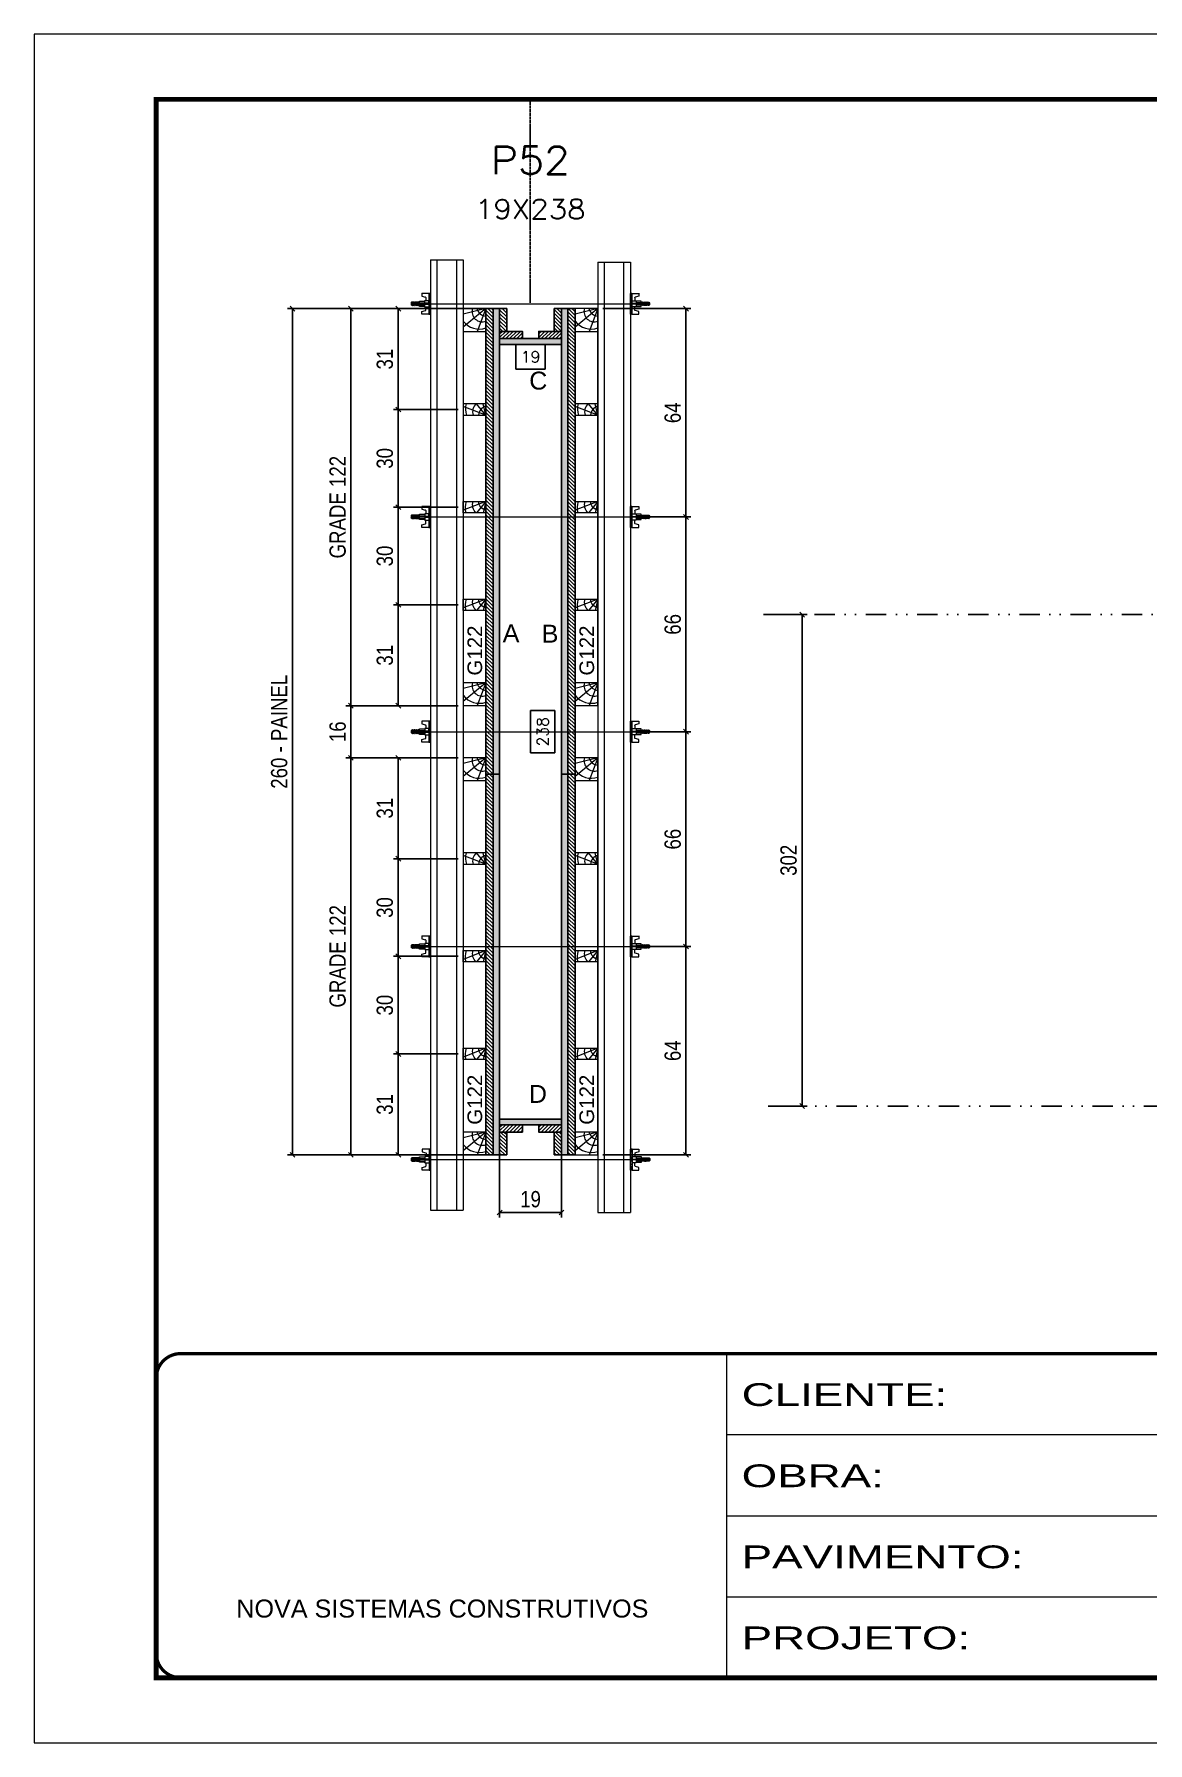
# Model space of a CAD drawing. Extents: x 2102 to 8383, y -13264 to 2718.
# Drawn here: x 2102 to 2787, y -6372 to -5322 of the extents above; entities that cross this region are included whole.
import ezdxf
from ezdxf.enums import TextEntityAlignment as Align

# ---------------------------------------------------------------- set-up
doc = ezdxf.new("R2010")
doc.units = 0
for name, pattern in [('CONTINUO', [0]), ('DASHED', [0.75, 0.5, -0.25]), ('DIVIDE2', [0.625, 0.25, -0.125, 0, -0.125, 0, -0.125]), ('HIDDEN', [0.375, 0.25, -0.125])]:
    doc.linetypes.add(name, pattern=pattern)
for name, color, linetype in [('CHAPA', 1, 'Continuous'), ('COTA', 241, 'Continuous'), ('Cota Seção (2x)', 4, 'Continuous'), ('cotas', 4, 'Continuous'), ('MEIO_PONT', 93, 'Continuous'), ('Nível', 160, 'Continuous'), ('Painéis', 200, 'Continuous'), ('SARRAFO', 251, 'Continuous'), ('Texto de Titulo', 7, 'Continuous'), ('Texto Qtd Sarr', 242, 'Continuous'), ('TEXTO_GERAL', 7, 'Continuous')]:
    doc.layers.add(name, color=color, linetype=linetype)
for name, color, linetype, lineweight in [('Folhas', 255, 'Continuous', 9), ('Hachura', 251, 'Continuous', 9), ('Madeira', 126, 'Continuous', 18), ('Perfil Metálico', 224, 'Continuous', 18), ('SARRAFO DE PRESSAO', 251, 'DASHED', 9), ('Texto Seção', 7, 'Continuous', 15)]:
    doc.layers.add(name, color=color, linetype=linetype, lineweight=lineweight)
doc.styles.add('ARIAL', font='arial.ttf')
doc.styles.add('COTA TECNICA', font='techl___.ttf', dxfattribs={"height": 10})
doc.styles.add('COTA TECNICA 2X', font='techl___.ttf', dxfattribs={"height": 10})
doc.styles.add('ROMANS', font='romans.shx')
doc.styles.add('SANSSERIF', font='sas_____.pfb')
doc.styles.add('Tecnologia', font='')
doc.styles.get('Tecnologia').set_extended_font_data('Forgotten Futurist')
doc.dimstyles.new('PAINEL', dxfattribs={"dimtxt": 10, "dimasz": 3, "dimexe": 3, "dimexo": 3, "dimgap": 3, "dimtad": 1, "dimdec": 1, "dimzin": 12, "dimdsep": 46, "dimtxsty": 'COTA TECNICA', "dimblk1": 'OBLIQUE', "dimblk2": 'OBLIQUE', "dimsah": 1, "dimcen": 0.9, "dimclrd": 4, "dimclre": 4, "dimclrt": 240, "dimadec": 1, "dimazin": 3, "dimtfac": 1, "dimtdec": 1, "dimtmove": 0, "dimatfit": 3, "dimfxl": 1, "dimtolj": 1, "dimtzin": 12, "dimarcsym": 0})
doc.dimstyles.new('SECAO PILAR', dxfattribs={"dimtxt": 10, "dimasz": 3, "dimexe": 3, "dimexo": 3, "dimgap": 3, "dimtad": 1, "dimdec": 1, "dimlfac": 0.5, "dimzin": 12, "dimdsep": 46, "dimtxsty": 'COTA TECNICA 2X', "dimblk1": 'OBLIQUE', "dimblk2": 'OBLIQUE', "dimsah": 1, "dimcen": 0.9, "dimclrd": 256, "dimclre": 256, "dimclrt": 256, "dimadec": 1, "dimazin": 3, "dimtfac": 1, "dimtdec": 1, "dimtmove": 0, "dimatfit": 3, "dimfxl": 1, "dimtolj": 1, "dimtzin": 12, "dimarcsym": 0})
doc.dimstyles.new('SECÇÃO 2', dxfattribs={"dimtxt": 7, "dimasz": 6, "dimexe": 0.18, "dimexo": 2, "dimgap": -4, "dimtad": 3, "dimdec": 1, "dimlfac": 0.5, "dimzin": 12, "dimdsep": 46, "dimtxsty": 'ROMANS', "dimblk": 'ARCHTICK', "dimcen": 0.09, "dimse1": 1, "dimse2": 1, "dimsd1": 1, "dimsd2": 1, "dimclrd": 180, "dimclre": 5, "dimclrt": 1, "dimadec": 0, "dimazin": 3, "dimtfac": 1, "dimtdec": 1, "dimtofl": 0, "dimtmove": 0, "dimatfit": 3, "dimldrblk": 'ARCHTICK', "dimfxl": 1, "dimtolj": 1, "dimtzin": 0, "dimarcsym": 0})
pattern_1 = [(135, (-20503.1005, 3632.8984), (-1.12253202, -1.12253202), [])]
pattern_2 = [(135, (-20511.5005, 3497.8785), (-1.12253202, -1.12253202), [])]

# ---------------------------------------------------------------- blocks, each defined once
blk = doc.blocks.new('9999999999')
at = {"color": 30, "linetype": 'CONTINUO'}
for p, q in [((98564.6, 34230.2), (98564.6, 34429.4)), ((98564.6, 34379.6), (99584, 34379.6)), ((98564.6, 34329.8), (99488, 34329.8)), ((98564.6, 34280), (99488, 34280))]:
    blk.add_line(p, q, dxfattribs=at)
at = {"color": 30, "linetype": 'CONTINUO', "const_width": 2}
blk.add_lwpolyline([(99584, 34230.2), (99584, 34414.4, 0.414214), (99569, 34429.4), (98229, 34429.4, 0.414214), (98214, 34414.4), (98214, 34245.2, 0.414214), (98229, 34230.2), (99584, 34230.2)], format="xyb", dxfattribs=at)
at = {"layer": 'Folhas'}
blk.add_lwpolyline([(98139, 34190.2), (99624, 34190.2), (99624, 35240.2), (98139, 35240.2)], close=True, dxfattribs=at)
at = {"layer": 'Folhas', "color": 30, "const_width": 3}
blk.add_lwpolyline([(98214, 34230.2), (99584, 34230.2), (99584, 35200.2), (98214, 35200.2)], close=True, dxfattribs=at)
at = {"color": 7, "linetype": 'Continuous', "ltscale": 5, "style": 'ARIAL'}
blk.add_text('NOVA SISTEMAS CONSTRUTIVOS', height=11.059, dxfattribs=at).set_placement((98263.2, 34267.2))
at = {"layer": 'Folhas', "color": 7, "style": 'Tecnologia', "width": 1.5}
for s, p in [('CLIENTE:', (98573.7, 34397.2)), ('OBRA:', (98573.7, 34347.3)), ('PAVIMENTO:', (98573.7, 34297.5)), ('PROJETO:', (98573.7, 34247.7))]:
    blk.add_text(s, height=14, dxfattribs=at).set_placement(p)
blk = doc.blocks.new('titulo1')
at = {"layer": 'Defpoints', "color": 252, "linetype": 'HIDDEN', "ltscale": 2}
blk.add_line((0, 0), (0, 125), dxfattribs=at)
at = {"layer": 'Defpoints', "style": 'ROMANS', "oblique": 15}
blk.add_attdef('FOLHA', text='', height=10, dxfattribs=at).set_placement((0, 15.6), align=Align.MIDDLE_CENTER)
at = {"layer": 'Texto Qtd Sarr', "color": 3, "style": 'ROMANS', "oblique": 15}
for tag, height, p in [('TITULO', 17, (0, 71.4)), ('SEÇÃO', 12, (0, 41.5))]:
    blk.add_attdef(tag, text='', height=height, dxfattribs=at).set_placement(p, align=Align.MIDDLE_CENTER)
blk = doc.blocks.new('*D434')
at = {"layer": 'Cota Seção (2x)', "color": 180, "lineweight": -2, "transparency": 16777216}
for p, q in [((2416.3, -5513.2), (2398.3, -5513.2)), ((2398.3, -5513.2), (2398.3, -5528.2)), ((2416.3, -5528.2), (2416.3, -5513.2)), ((2398.3, -5528.2), (2416.3, -5528.2))]:
    blk.add_line(p, q, dxfattribs=at)
at = {"layer": 'Defpoints', "color": 0, "transparency": 16777216}
for p in [(2388.3, -5530.4), (2388.3, -5532.2), (2426.3, -5530.4)]:
    blk.add_point(p, dxfattribs=at)
at = {"layer": 'Cota Seção (2x)', "color": 1, "transparency": 16777216, "insert": (2407.3, -5520.7), "char_height": 7, "attachment_point": 5, "style": 'ROMANS'}
blk.add_mtext('\\A1;19', dxfattribs=at)
blk = doc.blocks.new('_ArchTick')
at = {"color": 0, "linetype": 'ByBlock', "const_width": 0.15}
blk.add_lwpolyline([(-0.5, -0.5), (0.5, 0.5)], dxfattribs=at)
blk = doc.blocks.new('_Oblique')
at = {"color": 0, "linetype": 'ByBlock', "lineweight": -2}
blk.add_line((-0.5, -0.5), (0.5, 0.5), dxfattribs=at)
blk = doc.blocks.new('*D435')
at = {"layer": 'COTA', "lineweight": -2, "transparency": 16777216}
for p, q in [((2384.6, -5491.1), (2258, -5491.1)), ((2261, -5491.1), (2261, -6011.1)), ((2384.6, -6011.1), (2258, -6011.1))]:
    blk.add_line(p, q, dxfattribs=at)
at = {"layer": 'Defpoints', "color": 0, "transparency": 16777216}
for p in [(2387.6, -5491.1), (2261, -6011.1), (2387.6, -6011.1)]:
    blk.add_point(p, dxfattribs=at)
at = {"layer": 'COTA', "lineweight": -2, "transparency": 16777216, "xscale": 3, "yscale": 3, "zscale": 3}
for p, rotation in [((2261, -5491.1), 90), ((2261, -6011.1), 270)]:
    blk.add_blockref('_Oblique', p, dxfattribs=dict(at, rotation=rotation))
at = {"layer": 'COTA', "transparency": 16777216, "insert": (2252.9, -5751.1), "char_height": 10, "attachment_point": 5, "rotation": 90, "style": 'COTA TECNICA 2X'}
blk.add_mtext('\\A1;260 - PAINEL', dxfattribs=at)
blk = doc.blocks.new('C')
at = {"layer": 'Hachura', "color": 0}
for p, q in [((0, 3.22), (0, -3.22)), ((0.45, 3.22), (0, 3.22)), ((0.46, 3.16), (0, 3.16)), ((0.46, 3.05), (0, 3.05)), ((0.46, 2.88), (0, 2.88)), ((0, 2.75), (0, -1.16)), ((0.46, 2.65), (0, 2.65)), ((0.46, 2.23), (0, 2.23)), ((0.46, 1.51), (0, 1.51)), ((0.39, 0.49), (0.17, 0.49)), ((0.45, -3.23), (0.45, 3.22)), ((0.45, 3.22), (2.58, 3.22)), ((1.74, 0.97), (0.45, 0.97)), ((1.45, 0.1), (0.45, 0.1)), ((1.35, 1.94), (1.35, 0.96)), ((2.58, 2.39), (1.47, 2.09)), ((1.74, -0.97), (1.74, 0.97)), ((1.74, 0.97), (1.74, 0.84)), ((1.74, 0.97), (1.74, 0.84)), ((1.74, 0.84), (3.35, 0.84)), ((3.35, 0.45), (1.74, 0.45)), ((2.58, 3.22), (2.58, 2.39)), ((3.32, 0.84), (3.32, -0.84)), ((3.35, 0.84), (3.35, -0.84)), ((3.68, 0.45), (3.35, 0.45)), ((3.84, -0.52), (3.35, 0.45)), ((3.35, 0.06), (3.67, -0.57)), ((3.68, 0.45), (4.16, -0.52)), ((3.72, 0.5), (4.25, -0.57)), ((4.37, -0.55), (3.83, 0.53)), ((4.15, 0.45), (3.93, 0.45)), ((4.42, -0.52), (3.93, 0.45)), ((4.15, 0.45), (4.26, 0.45)), ((4.26, 0.45), (4.74, -0.52)), ((4.3, 0.5), (4.83, -0.57)), ((4.95, -0.55), (4.41, 0.53)), ((4.51, 0.45), (4.84, 0.45)), ((5, -0.52), (4.51, 0.45)), ((4.84, 0.45), (5.32, -0.52)), ((4.88, 0.5), (5.41, -0.57)), ((5.53, -0.55), (4.99, 0.53)), ((5.58, -0.52), (5.09, 0.45)), ((5.42, 0.45), (5.09, 0.45)), ((5.58, -0.52), (5.09, 0.45)), ((5.42, 0.45), (5.74, -0.19)), ((5.46, 0.5), (5.74, -0.07)), ((5.74, 0.19), (5.57, 0.53)), ((5.74, 0.32), (5.68, 0.45)), ((5.68, 0.45), (5.74, 0.45)), ((5.74, 0.45), (5.9, 0.29)), ((5.74, 0.45), (5.74, -0.52)), ((5.9, -0.36), (5.9, 0.29)), ((0.45, 0), (0, 0)), ((0.46, -1.52), (0, -1.52)), ((0.46, -2.23), (0, -2.23)), ((0.46, -2.65), (0, -2.65)), ((0.46, -2.88), (0, -2.88)), ((0.46, -3.05), (0, -3.05)), ((0.46, -3.16), (0, -3.16)), ((0, -3.22), (2.57, -3.22)), ((0.08, -0.48), (0.29, -0.48)), ((0.29, -0.48), (0.4, -0.48)), ((0.45, 0), (0.45, -0.97)), ((0.45, -0.16), (1.45, -0.16)), ((0.45, -0.65), (0.45, -0.32)), ((0.45, -3.23), (0.45, -0.65)), ((0.45, -0.97), (1.74, -0.97)), ((1.35, -1.94), (1.35, -0.97)), ((2.58, -2.39), (1.47, -2.1)), ((3.35, -0.32), (1.74, -0.32)), ((3.35, -0.84), (1.74, -0.84)), ((2.58, -3.23), (2.58, -2.39)), ((3.35, -0.07), (3.58, -0.52)), ((3.35, -0.52), (3.58, -0.52)), ((3.84, -0.52), (4.16, -0.52)), ((4.42, -0.52), (4.74, -0.52)), ((4.63, -0.52), (4.74, -0.52)), ((5, -0.52), (5.32, -0.52)), ((5.58, -0.52), (5.74, -0.52)), ((5.74, -0.52), (5.9, -0.36)), ((5.74, -0.52), (5.74, -0.52))]:
    blk.add_line(p, q, dxfattribs=at)
for centre, radius, start, end in [((1.52, 1.94), 0.161, 104.7436, 180), ((1.44, -0.03), 0.129, 272.695, 87.305), ((3.81, 0.39), 0.143, 25.5688, 154.4312), ((4.39, 0.39), 0.143, 25.5688, 154.4312), ((4.97, 0.39), 0.143, 25.5688, 154.4312), ((5.55, 0.39), 0.143, 25.5688, 154.4312), ((0.17, -0.37), 0.174, 221.744, 317.8592), ((1.52, -1.94), 0.161, 180, 255.2564), ((3.71, -0.4), 0.174, 222.1408, 318.256), ((4.29, -0.4), 0.174, 222.1408, 318.256), ((4.87, -0.4), 0.174, 222.1408, 318.256), ((5.45, -0.4), 0.174, 222.1408, 318.256), ((5.61, -0.4), 0.174, 317.8592, 318.256)]:
    blk.add_arc(centre, radius, start, end, dxfattribs=at)
blk = doc.blocks.new('PONTALETE')
at = {"layer": 'Madeira'}
for q in [(2.71, 7), (7, 5.76), (7, 1.74)]:
    blk.add_line((0, 0), q, dxfattribs=at)
blk.add_lwpolyline([(0, 0), (7, 0), (7, 7), (0, 7)], close=True, dxfattribs=at)
for centre, radius, start, end in [((2.04, 0.06), 6.23, 37.2818, 109.0913), ((1.09, 0.9), 3.19, 343.603, 109.9847), ((-0.21, -0.78), 3.09, 14.6322, 86.0383)]:
    blk.add_arc(centre, radius, start, end, dxfattribs=at)
blk = doc.blocks.new('MEIO PONTALETE')
at = {"layer": 'Madeira'}
for q in [(2.71, 7), (3.5, 2.88), (3.5, 0.87)]:
    blk.add_line((0, 0), q, dxfattribs=at)
blk.add_lwpolyline([(0, 0), (3.5, 0), (3.5, 7), (0, 7)], close=True, dxfattribs=at)
for centre, radius, start, end in [((2.04, 0.06), 6.23, 76.4499, 109.0913), ((1.09, 0.9), 3.19, 40.9063, 109.9847), ((-0.21, -0.78), 3.09, 14.6322, 86.0383)]:
    blk.add_arc(centre, radius, start, end, dxfattribs=at)
blk = doc.blocks.new('*D1145')
at = {"layer": 'COTA', "lineweight": -2, "transparency": 16777216}
for p, q in [((2362.9, -5491.1), (2323, -5491.1)), ((2326, -5491.1), (2326, -5553.1)), ((2362.9, -5553.1), (2323, -5553.1))]:
    blk.add_line(p, q, dxfattribs=at)
at = {"layer": 'Defpoints', "color": 0, "transparency": 16777216}
for p in [(2365.9, -5491.1), (2326, -5553.1), (2365.9, -5553.1)]:
    blk.add_point(p, dxfattribs=at)
at = {"layer": 'COTA', "lineweight": -2, "transparency": 16777216, "xscale": 3, "yscale": 3, "zscale": 3}
for p, rotation in [((2326, -5491.1), 90), ((2326, -5553.1), 270)]:
    blk.add_blockref('_Oblique', p, dxfattribs=dict(at, rotation=rotation))
at = {"layer": 'COTA', "transparency": 16777216, "insert": (2317.8, -5522.1), "char_height": 10, "attachment_point": 5, "rotation": 90, "style": 'COTA TECNICA 2X'}
blk.add_mtext('\\A1;31', dxfattribs=at)
blk = doc.blocks.new('*D1146')
at = {"layer": 'COTA', "lineweight": -2, "transparency": 16777216}
for p, q in [((2362.9, -5553.1), (2323, -5553.1)), ((2326, -5553.1), (2326, -5613.1)), ((2362.9, -5613.1), (2323, -5613.1))]:
    blk.add_line(p, q, dxfattribs=at)
at = {"layer": 'Defpoints', "color": 0, "transparency": 16777216}
for p in [(2365.9, -5553.1), (2326, -5613.1), (2365.9, -5613.1)]:
    blk.add_point(p, dxfattribs=at)
at = {"layer": 'COTA', "lineweight": -2, "transparency": 16777216, "xscale": 3, "yscale": 3, "zscale": 3}
for p, rotation in [((2326, -5553.1), 90), ((2326, -5613.1), 270)]:
    blk.add_blockref('_Oblique', p, dxfattribs=dict(at, rotation=rotation))
at = {"layer": 'COTA', "transparency": 16777216, "insert": (2317.8, -5583.1), "char_height": 10, "attachment_point": 5, "rotation": 90, "style": 'COTA TECNICA 2X'}
blk.add_mtext('\\A1;30', dxfattribs=at)
blk = doc.blocks.new('*D1147')
at = {"layer": 'COTA', "lineweight": -2, "transparency": 16777216}
for p, q in [((2362.9, -5613.1), (2323, -5613.1)), ((2326, -5613.1), (2326, -5673.1)), ((2362.9, -5673.1), (2323, -5673.1))]:
    blk.add_line(p, q, dxfattribs=at)
at = {"layer": 'Defpoints', "color": 0, "transparency": 16777216}
for p in [(2365.9, -5613.1), (2326, -5673.1), (2365.9, -5673.1)]:
    blk.add_point(p, dxfattribs=at)
at = {"layer": 'COTA', "lineweight": -2, "transparency": 16777216, "xscale": 3, "yscale": 3, "zscale": 3}
for p, rotation in [((2326, -5613.1), 90), ((2326, -5673.1), 270)]:
    blk.add_blockref('_Oblique', p, dxfattribs=dict(at, rotation=rotation))
at = {"layer": 'COTA', "transparency": 16777216, "insert": (2317.8, -5643.1), "char_height": 10, "attachment_point": 5, "rotation": 90, "style": 'COTA TECNICA 2X'}
blk.add_mtext('\\A1;30', dxfattribs=at)
blk = doc.blocks.new('*D1148')
at = {"layer": 'COTA', "lineweight": -2, "transparency": 16777216}
for p, q in [((2362.9, -5673.1), (2323, -5673.1)), ((2326, -5673.1), (2326, -5735.1)), ((2362.9, -5735.1), (2323, -5735.1))]:
    blk.add_line(p, q, dxfattribs=at)
at = {"layer": 'Defpoints', "color": 0, "transparency": 16777216}
for p in [(2365.9, -5673.1), (2326, -5735.1), (2365.9, -5735.1)]:
    blk.add_point(p, dxfattribs=at)
at = {"layer": 'COTA', "lineweight": -2, "transparency": 16777216, "xscale": 3, "yscale": 3, "zscale": 3}
for p, rotation in [((2326, -5673.1), 90), ((2326, -5735.1), 270)]:
    blk.add_blockref('_Oblique', p, dxfattribs=dict(at, rotation=rotation))
at = {"layer": 'COTA', "transparency": 16777216, "insert": (2317.8, -5704.1), "char_height": 10, "attachment_point": 5, "rotation": 90, "style": 'COTA TECNICA 2X'}
blk.add_mtext('\\A1;31', dxfattribs=at)
blk = doc.blocks.new('*D1149')
at = {"layer": 'COTA', "lineweight": -2, "transparency": 16777216}
for p, q in [((2362.9, -5491.1), (2293.9, -5491.1)), ((2296.9, -5735.1), (2296.9, -5491.1)), ((2362.9, -5735.1), (2293.9, -5735.1))]:
    blk.add_line(p, q, dxfattribs=at)
at = {"layer": 'Defpoints', "color": 0, "transparency": 16777216}
for p in [(2296.9, -5491.1), (2365.9, -5491.1), (2365.9, -5735.1)]:
    blk.add_point(p, dxfattribs=at)
at = {"layer": 'COTA', "lineweight": -2, "transparency": 16777216, "xscale": 3, "yscale": 3, "zscale": 3}
for p, rotation in [((2296.9, -5491.1), 90), ((2296.9, -5735.1), 270)]:
    blk.add_blockref('_Oblique', p, dxfattribs=dict(at, rotation=rotation))
at = {"layer": 'COTA', "transparency": 16777216, "insert": (2288.8, -5613.1), "char_height": 10, "attachment_point": 5, "rotation": 90, "style": 'COTA TECNICA 2X'}
blk.add_mtext('\\A1;GRADE 122', dxfattribs=at)
blk = doc.blocks.new('*D436')
at = {"layer": 'COTA', "lineweight": -2, "transparency": 16777216}
for p, q in [((2362.9, -5949.1), (2323, -5949.1)), ((2326, -6011.1), (2326, -5949.1)), ((2362.9, -6011.1), (2323, -6011.1))]:
    blk.add_line(p, q, dxfattribs=at)
at = {"layer": 'Defpoints', "color": 0, "transparency": 16777216}
for p in [(2326, -5949.1), (2365.9, -5949.1), (2365.9, -6011.1)]:
    blk.add_point(p, dxfattribs=at)
at = {"layer": 'COTA', "lineweight": -2, "transparency": 16777216, "xscale": 3, "yscale": 3, "zscale": 3}
for p, rotation in [((2326, -5949.1), 90), ((2326, -6011.1), 270)]:
    blk.add_blockref('_Oblique', p, dxfattribs=dict(at, rotation=rotation))
at = {"layer": 'COTA', "transparency": 16777216, "insert": (2317.8, -5980.1), "char_height": 10, "attachment_point": 5, "rotation": 90, "style": 'COTA TECNICA 2X'}
blk.add_mtext('\\A1;31', dxfattribs=at)
blk = doc.blocks.new('*D437')
at = {"layer": 'COTA', "lineweight": -2, "transparency": 16777216}
for p, q in [((2362.9, -5889.1), (2323, -5889.1)), ((2326, -5949.1), (2326, -5889.1)), ((2362.9, -5949.1), (2323, -5949.1))]:
    blk.add_line(p, q, dxfattribs=at)
at = {"layer": 'Defpoints', "color": 0, "transparency": 16777216}
for p in [(2326, -5889.1), (2365.9, -5889.1), (2365.9, -5949.1)]:
    blk.add_point(p, dxfattribs=at)
at = {"layer": 'COTA', "lineweight": -2, "transparency": 16777216, "xscale": 3, "yscale": 3, "zscale": 3}
for p, rotation in [((2326, -5889.1), 90), ((2326, -5949.1), 270)]:
    blk.add_blockref('_Oblique', p, dxfattribs=dict(at, rotation=rotation))
at = {"layer": 'COTA', "transparency": 16777216, "insert": (2317.8, -5919.1), "char_height": 10, "attachment_point": 5, "rotation": 90, "style": 'COTA TECNICA 2X'}
blk.add_mtext('\\A1;30', dxfattribs=at)
blk = doc.blocks.new('*D438')
at = {"layer": 'COTA', "lineweight": -2, "transparency": 16777216}
for p, q in [((2362.9, -5829.1), (2323, -5829.1)), ((2326, -5889.1), (2326, -5829.1)), ((2362.9, -5889.1), (2323, -5889.1))]:
    blk.add_line(p, q, dxfattribs=at)
at = {"layer": 'Defpoints', "color": 0, "transparency": 16777216}
for p in [(2326, -5829.1), (2365.9, -5829.1), (2365.9, -5889.1)]:
    blk.add_point(p, dxfattribs=at)
at = {"layer": 'COTA', "lineweight": -2, "transparency": 16777216, "xscale": 3, "yscale": 3, "zscale": 3}
for p, rotation in [((2326, -5829.1), 90), ((2326, -5889.1), 270)]:
    blk.add_blockref('_Oblique', p, dxfattribs=dict(at, rotation=rotation))
at = {"layer": 'COTA', "transparency": 16777216, "insert": (2317.8, -5859.1), "char_height": 10, "attachment_point": 5, "rotation": 90, "style": 'COTA TECNICA 2X'}
blk.add_mtext('\\A1;30', dxfattribs=at)
blk = doc.blocks.new('*D439')
at = {"layer": 'COTA', "lineweight": -2, "transparency": 16777216}
for p, q in [((2362.9, -5767.1), (2323, -5767.1)), ((2326, -5829.1), (2326, -5767.1)), ((2362.9, -5829.1), (2323, -5829.1))]:
    blk.add_line(p, q, dxfattribs=at)
at = {"layer": 'Defpoints', "color": 0, "transparency": 16777216}
for p in [(2326, -5767.1), (2365.9, -5767.1), (2365.9, -5829.1)]:
    blk.add_point(p, dxfattribs=at)
at = {"layer": 'COTA', "lineweight": -2, "transparency": 16777216, "xscale": 3, "yscale": 3, "zscale": 3}
for p, rotation in [((2326, -5767.1), 90), ((2326, -5829.1), 270)]:
    blk.add_blockref('_Oblique', p, dxfattribs=dict(at, rotation=rotation))
at = {"layer": 'COTA', "transparency": 16777216, "insert": (2317.8, -5798.1), "char_height": 10, "attachment_point": 5, "rotation": 90, "style": 'COTA TECNICA 2X'}
blk.add_mtext('\\A1;31', dxfattribs=at)
blk = doc.blocks.new('*D440')
at = {"layer": 'COTA', "lineweight": -2, "transparency": 16777216}
for p, q in [((2362.9, -5767.1), (2293.9, -5767.1)), ((2296.9, -5767.1), (2296.9, -6011.1)), ((2362.9, -6011.1), (2293.9, -6011.1))]:
    blk.add_line(p, q, dxfattribs=at)
at = {"layer": 'Defpoints', "color": 0, "transparency": 16777216}
for p in [(2365.9, -5767.1), (2296.9, -6011.1), (2365.9, -6011.1)]:
    blk.add_point(p, dxfattribs=at)
at = {"layer": 'COTA', "lineweight": -2, "transparency": 16777216, "xscale": 3, "yscale": 3, "zscale": 3}
for p, rotation in [((2296.9, -5767.1), 90), ((2296.9, -6011.1), 270)]:
    blk.add_blockref('_Oblique', p, dxfattribs=dict(at, rotation=rotation))
at = {"layer": 'COTA', "transparency": 16777216, "insert": (2288.8, -5889.1), "char_height": 10, "attachment_point": 5, "rotation": 90, "style": 'COTA TECNICA 2X'}
blk.add_mtext('\\A1;GRADE 122', dxfattribs=at)
blk = doc.blocks.new('*D1150')
at = {"layer": 'COTA', "lineweight": -2, "transparency": 16777216}
for p, q in [((2362.9, -5735.1), (2293.9, -5735.1)), ((2296.9, -5767.1), (2296.9, -5735.1)), ((2362.9, -5767.1), (2293.9, -5767.1))]:
    blk.add_line(p, q, dxfattribs=at)
at = {"layer": 'Defpoints', "color": 0, "transparency": 16777216}
for p in [(2296.9, -5735.1), (2365.9, -5735.1), (2365.9, -5767.1)]:
    blk.add_point(p, dxfattribs=at)
at = {"layer": 'COTA', "lineweight": -2, "transparency": 16777216, "xscale": 3, "yscale": 3, "zscale": 3}
for p, rotation in [((2296.9, -5735.1), 90), ((2296.9, -5767.1), 270)]:
    blk.add_blockref('_Oblique', p, dxfattribs=dict(at, rotation=rotation))
at = {"layer": 'COTA', "transparency": 16777216, "insert": (2288.8, -5751.1), "char_height": 10, "attachment_point": 5, "rotation": 90, "style": 'COTA TECNICA 2X'}
blk.add_mtext('\\A1;16', dxfattribs=at)
blk = doc.blocks.new('*D1151')
at = {"layer": 'COTA', "lineweight": -2, "transparency": 16777216}
for p, q in [((2478.3, -5883.1), (2505.8, -5883.1)), ((2502.8, -6011.1), (2502.8, -5883.1)), ((2451.8, -6011.1), (2505.8, -6011.1))]:
    blk.add_line(p, q, dxfattribs=at)
at = {"layer": 'Defpoints', "color": 0, "transparency": 16777216}
for p in [(2475.3, -5883.1), (2502.8, -5883.1), (2448.8, -6011.1)]:
    blk.add_point(p, dxfattribs=at)
at = {"layer": 'COTA', "lineweight": -2, "transparency": 16777216, "xscale": 3, "yscale": 3, "zscale": 3}
for p, rotation in [((2502.8, -5883.1), 90), ((2502.8, -6011.1), 270)]:
    blk.add_blockref('_Oblique', p, dxfattribs=dict(at, rotation=rotation))
at = {"layer": 'COTA', "transparency": 16777216, "insert": (2494.7, -5947.1), "char_height": 10, "attachment_point": 5, "rotation": 90, "style": 'COTA TECNICA 2X'}
blk.add_mtext('\\A1;64', dxfattribs=at)
blk = doc.blocks.new('*D1152')
at = {"layer": 'COTA', "lineweight": -2, "transparency": 16777216}
for p, q in [((2471.7, -5751.1), (2505.8, -5751.1)), ((2502.8, -5883.1), (2502.8, -5751.1)), ((2478.3, -5883.1), (2505.8, -5883.1))]:
    blk.add_line(p, q, dxfattribs=at)
at = {"layer": 'Defpoints', "color": 0, "transparency": 16777216}
for p in [(2468.7, -5751.1), (2502.8, -5751.1), (2475.3, -5883.1)]:
    blk.add_point(p, dxfattribs=at)
at = {"layer": 'COTA', "lineweight": -2, "transparency": 16777216, "xscale": 3, "yscale": 3, "zscale": 3}
for p, rotation in [((2502.8, -5751.1), 90), ((2502.8, -5883.1), 270)]:
    blk.add_blockref('_Oblique', p, dxfattribs=dict(at, rotation=rotation))
at = {"layer": 'COTA', "transparency": 16777216, "insert": (2494.7, -5817.1), "char_height": 10, "attachment_point": 5, "rotation": 90, "style": 'COTA TECNICA 2X'}
blk.add_mtext('\\A1;66', dxfattribs=at)
blk = doc.blocks.new('*D1153')
at = {"layer": 'COTA', "lineweight": -2, "transparency": 16777216}
for p, q in [((2471.6, -5619.1), (2505.8, -5619.1)), ((2502.8, -5751.1), (2502.8, -5619.1)), ((2471.7, -5751.1), (2505.8, -5751.1))]:
    blk.add_line(p, q, dxfattribs=at)
at = {"layer": 'Defpoints', "color": 0, "transparency": 16777216}
for p in [(2468.6, -5619.1), (2502.8, -5619.1), (2468.7, -5751.1)]:
    blk.add_point(p, dxfattribs=at)
at = {"layer": 'COTA', "lineweight": -2, "transparency": 16777216, "xscale": 3, "yscale": 3, "zscale": 3}
for p, rotation in [((2502.8, -5619.1), 90), ((2502.8, -5751.1), 270)]:
    blk.add_blockref('_Oblique', p, dxfattribs=dict(at, rotation=rotation))
at = {"layer": 'COTA', "transparency": 16777216, "insert": (2494.7, -5685.1), "char_height": 10, "attachment_point": 5, "rotation": 90, "style": 'COTA TECNICA 2X'}
blk.add_mtext('\\A1;66', dxfattribs=at)
blk = doc.blocks.new('*D1154')
at = {"layer": 'COTA', "lineweight": -2, "transparency": 16777216}
for p, q in [((2451.7, -5491.1), (2505.8, -5491.1)), ((2502.8, -5619.1), (2502.8, -5491.1)), ((2471.6, -5619.1), (2505.8, -5619.1))]:
    blk.add_line(p, q, dxfattribs=at)
at = {"layer": 'Defpoints', "color": 0, "transparency": 16777216}
for p in [(2448.7, -5491.1), (2502.8, -5491.1), (2468.6, -5619.1)]:
    blk.add_point(p, dxfattribs=at)
at = {"layer": 'COTA', "lineweight": -2, "transparency": 16777216, "xscale": 3, "yscale": 3, "zscale": 3}
for p, rotation in [((2502.8, -5491.1), 90), ((2502.8, -5619.1), 270)]:
    blk.add_blockref('_Oblique', p, dxfattribs=dict(at, rotation=rotation))
at = {"layer": 'COTA', "transparency": 16777216, "insert": (2494.7, -5555.1), "char_height": 10, "attachment_point": 5, "rotation": 90, "style": 'COTA TECNICA 2X'}
blk.add_mtext('\\A1;64', dxfattribs=at)
blk = doc.blocks.new('*D1155')
at = {"layer": 'COTA', "lineweight": -2, "transparency": 16777216}
for p, q in [((2388.3, -5995.7), (2388.3, -6049.5)), ((2426.3, -5995.7), (2426.3, -6049.5)), ((2388.3, -6046.5), (2426.3, -6046.5))]:
    blk.add_line(p, q, dxfattribs=at)
at = {"layer": 'Defpoints', "color": 0, "transparency": 16777216}
for p in [(2388.3, -5992.7), (2426.3, -5992.7), (2426.3, -6046.5)]:
    blk.add_point(p, dxfattribs=at)
at = {"layer": 'COTA', "lineweight": -2, "transparency": 16777216, "xscale": 3, "yscale": 3, "zscale": 3, "rotation": 180}
blk.add_blockref('_Oblique', (2388.3, -6046.5), dxfattribs=at)
at = {"layer": 'COTA', "lineweight": -2, "transparency": 16777216, "xscale": 3, "yscale": 3, "zscale": 3}
blk.add_blockref('_Oblique', (2426.3, -6046.5), dxfattribs=at)
at = {"layer": 'COTA', "transparency": 16777216, "insert": (2407.3, -6038.4), "char_height": 10, "attachment_point": 5, "style": 'COTA TECNICA 2X'}
blk.add_mtext('\\A1;19', dxfattribs=at)
blk = doc.blocks.new('*D453')
at = {"layer": 'COTA', "color": 180, "lineweight": -2, "transparency": 16777216}
for p, q in [((2422.3, -5738.1), (2407.3, -5738.1)), ((2407.3, -5738.1), (2407.3, -5764.1)), ((2422.3, -5764.1), (2422.3, -5738.1)), ((2407.3, -5764.1), (2422.3, -5764.1))]:
    blk.add_line(p, q, dxfattribs=at)
at = {"layer": 'Defpoints', "color": 0, "transparency": 16777216}
for p in [(2426.3, -5513.1), (2426.3, -5989.1), (2426.3, -5989.1)]:
    blk.add_point(p, dxfattribs=at)
at = {"layer": 'COTA', "color": 1, "transparency": 16777216, "insert": (2414.8, -5751.1), "char_height": 7, "attachment_point": 5, "rotation": 90, "style": 'ROMANS'}
blk.add_mtext('\\A1;238', dxfattribs=at)
blk = doc.blocks.new('*D1160')
at = {"layer": 'cotas', "color": 4, "linetype": 'ByBlock', "lineweight": -2, "transparency": 16777216}
for p, q in [((2553.4, -5679.1), (2577.2, -5679.1)), ((2574.2, -5679.1), (2574.2, -5981.1)), ((2553.4, -5981.1), (2577.2, -5981.1))]:
    blk.add_line(p, q, dxfattribs=at)
at = {"layer": 'Defpoints', "color": 0, "linetype": 'ByBlock', "transparency": 16777216}
for p in [(2550.4, -5679.1), (2550.4, -5981.1), (2574.2, -5981.1)]:
    blk.add_point(p, dxfattribs=at)
at = {"layer": 'cotas', "color": 4, "linetype": 'ByBlock', "lineweight": -2, "transparency": 16777216, "xscale": 3, "yscale": 3, "zscale": 3}
for p, rotation in [((2574.2, -5679.1), 90), ((2574.2, -5981.1), 270)]:
    blk.add_blockref('_Oblique', p, dxfattribs=dict(at, rotation=rotation))
at = {"layer": 'cotas', "color": 240, "linetype": 'ByBlock', "transparency": 16777216, "insert": (2565.9, -5830.1), "char_height": 10, "attachment_point": 5, "rotation": 90, "style": 'COTA TECNICA'}
blk.add_mtext('\\A1;302', dxfattribs=at)

msp = doc.modelspace()

# ---------------------------------------------------------------- hatches: boundary and pattern name
at = {"layer": 'Hachura'}
h = msp.add_hatch(dxfattribs=at)
h.set_pattern_fill('ANSI31', color=256, scale=0.5, angle=450, style=0)
h.set_pattern_definition(pattern_2)
h.paths.add_polyline_path([(2379.91, -5491.05), (2384.31, -5491.05), (2384.31, -6011.07), (2379.91, -6011.07)])
h = msp.add_hatch(color=256, dxfattribs=at)
h.dxf.hatch_style = 1
h.paths.add_polyline_path([(2388.31, -6011.07), (2384.31, -6011.07), (2384.31, -5491.05), (2388.31, -5491.05)])
h = msp.add_hatch(dxfattribs=at)
h.set_pattern_fill('ANSI31', color=256, scale=0.5, angle=450, style=0)
h.set_pattern_definition(pattern_1)
h.paths.add_polyline_path([(2388.31, -5505.05), (2392.71, -5505.05), (2392.71, -5491.05), (2388.31, -5491.05)])
h = msp.add_hatch(dxfattribs=at)
h.set_pattern_fill('ANSI31', color=256, scale=0.5, angle=450, style=0)
h.set_pattern_definition(pattern_1)
h.paths.add_polyline_path([(2426.31, -5505.05), (2421.91, -5505.05), (2421.91, -5491.05), (2426.31, -5491.05)])
h = msp.add_hatch(color=256, dxfattribs=at)
h.dxf.hatch_style = 1
h.paths.add_polyline_path([(2426.31, -6011.07), (2430.31, -6011.07), (2430.31, -5491.05), (2426.31, -5491.05)])
h = msp.add_hatch(dxfattribs=at)
h.set_pattern_fill('ANSI31', color=256, scale=0.5, angle=450, style=0)
h.set_pattern_definition(pattern_2)
h.paths.add_polyline_path([(2434.71, -5491.05), (2430.31, -5491.05), (2430.31, -6011.07), (2434.71, -6011.07)])
h = msp.add_hatch(dxfattribs=at)
h.set_pattern_fill('ANSI31', color=256, scale=0.5, angle=540, style=0)
h.set_pattern_definition([(225, (-7100.6442, -28434.4616), (1.12253202, -1.12253202), [])])
h.paths.add_polyline_path([(2388.31, -5505.05), (2388.31, -5509.45), (2402.31, -5509.45), (2402.31, -5505.05)])
h = msp.add_hatch(color=256, dxfattribs=at)
h.dxf.hatch_style = 1
h.paths.add_polyline_path([(2388.31, -5509.45), (2388.31, -5513.05), (2426.31, -5513.05), (2426.31, -5509.45)])
h = msp.add_hatch(dxfattribs=at)
h.set_pattern_fill('ANSI31', color=256, scale=0.5, angle=540, style=0)
h.set_pattern_definition([(225, (-7076.6442, -28434.4616), (1.12253202, -1.12253202), [])])
h.paths.add_polyline_path([(2412.31, -5505.05), (2412.31, -5509.45), (2426.31, -5509.45), (2426.31, -5505.05)])
h = msp.add_hatch(color=256, dxfattribs=at)
h.dxf.hatch_style = 1
h.paths.add_polyline_path([(2388.31, -5989.07), (2388.31, -5992.67), (2426.31, -5992.67), (2426.31, -5989.07)])
h = msp.add_hatch(dxfattribs=at)
h.set_pattern_fill('ANSI31', color=256, scale=0.5, angle=540, style=0)
h.set_pattern_definition([(225, (-7100.6442, -28922.0815), (1.12253202, -1.12253202), [])])
h.paths.add_polyline_path([(2388.31, -5992.67), (2388.31, -5997.07), (2402.31, -5997.07), (2402.31, -5992.67)])
h = msp.add_hatch(dxfattribs=at)
h.set_pattern_fill('ANSI31', color=256, scale=0.5, angle=540, style=0)
h.set_pattern_definition([(225, (-7076.6442, -28922.0815), (1.12253202, -1.12253202), [])])
h.paths.add_polyline_path([(2412.31, -5992.67), (2412.31, -5997.07), (2426.31, -5997.07), (2426.31, -5992.67)])
h = msp.add_hatch(dxfattribs=at)
h.set_pattern_fill('ANSI31', color=256, scale=0.5, angle=450, style=0)
h.set_pattern_definition([(135, (-20503.1005, 3491.8785), (-1.12253202, -1.12253202), [])])
h.paths.add_polyline_path([(2388.31, -5997.07), (2392.71, -5997.07), (2392.71, -6011.07), (2388.31, -6011.07)])
h = msp.add_hatch(dxfattribs=at)
h.set_pattern_fill('ANSI31', color=256, scale=0.5, angle=450, style=0)
h.set_pattern_definition([(135, (-20503.1005, 3491.8785), (-1.12253202, -1.12253202), [])])
h.paths.add_polyline_path([(2426.31, -5997.07), (2421.91, -5997.07), (2421.91, -6011.07), (2426.31, -6011.07)])

# ---------------------------------------------------------------- linework, layer by layer
at = {"layer": 'CHAPA'}
for points in [[(2388.31, -6011.07), (2379.91, -6011.07), (2379.91, -5491.05), (2388.31, -5491.05)], [(2426.31, -6011.07), (2434.71, -6011.07), (2434.71, -5491.05), (2426.31, -5491.05)], [(2388.31, -5509.45), (2388.31, -5513.05), (2426.31, -5513.05), (2426.31, -5509.45)], [(2388.31, -5989.07), (2388.31, -5992.67), (2426.31, -5992.67), (2426.31, -5989.07)]]:
    msp.add_lwpolyline(points, close=True, dxfattribs=at)
at = {"layer": 'COTA', "linetype": 'ByBlock'}
for p, q in [((2384.31, -5491.05), (2384.31, -6011.07)), ((2430.31, -5491.05), (2430.31, -6011.07))]:
    msp.add_line(p, q, dxfattribs=at)
at = {"layer": 'Hachura'}
for p, q in [((2334.92, -5488.14), (2475.64, -5488.13)), ((2334.93, -5619.07), (2475.65, -5619.06)), ((2334.94, -5751.07), (2475.65, -5751.06)), ((2334.94, -5883.07), (2475.66, -5883.06)), ((2335.04, -6014), (2475.76, -6013.99))]:
    msp.add_line(p, q, dxfattribs=at)
at = {"layer": 'Madeira'}
for points in [[(2365.91, -5735.05), (2379.91, -5735.05), (2379.91, -5491.05), (2365.91, -5491.05)], [(2434.71, -5735.05), (2448.71, -5735.05), (2448.71, -5491.05), (2434.71, -5491.05)], [(2365.91, -6011.07), (2379.91, -6011.07), (2379.91, -5767.07), (2365.91, -5767.07)], [(2434.71, -6011.07), (2448.71, -6011.07), (2448.71, -5767.07), (2434.71, -5767.07)]]:
    msp.add_lwpolyline(points, close=True, dxfattribs=at)
at = {"layer": 'Nível', "color": 4, "linetype": 'DIVIDE2', "ltscale": 50}
for p, q in [((2550.44, -5679.14), (3547.28, -5679.14)), ((2563.94, -5981.14), (3547.28, -5981.14))]:
    msp.add_line(p, q, dxfattribs=at)
at = {"layer": 'Painéis'}
for p, q in [((2379.72, -5777.07), (2388.31, -5777.07)), ((2426.12, -5777.07), (2434.71, -5777.07))]:
    msp.add_line(p, q, dxfattribs=at)
at = {"layer": 'Perfil Metálico'}
for p, q in [((2345.91, -5461), (2345.91, -6045)), ((2345.91, -5461), (2365.91, -5461)), ((2349.91, -6045), (2349.91, -5461)), ((2361.91, -6045), (2361.91, -5461)), ((2365.91, -5461), (2365.91, -6045)), ((2448.71, -5462.6), (2448.71, -6046.6)), ((2448.71, -5462.6), (2468.71, -5462.6)), ((2452.71, -6046.6), (2452.71, -5462.6)), ((2464.71, -6046.6), (2464.71, -5462.6)), ((2468.71, -5462.6), (2468.71, -6046.6)), ((2345.91, -6045), (2365.91, -6045)), ((2448.71, -6046.6), (2468.71, -6046.6))]:
    msp.add_line(p, q, dxfattribs=at)
at = {"layer": 'SARRAFO'}
for points in [[(2392.71, -5491.05), (2392.71, -5505.05), (2388.31, -5505.05), (2388.31, -5491.05)], [(2392.71, -5491.05), (2392.71, -5505.05), (2388.31, -5505.05), (2388.31, -5491.05)], [(2421.91, -5491.05), (2421.91, -5505.05), (2426.31, -5505.05), (2426.31, -5491.05)], [(2421.91, -5491.05), (2421.91, -5505.05), (2426.31, -5505.05), (2426.31, -5491.05)], [(2402.31, -5509.45), (2388.31, -5509.45), (2388.31, -5505.05), (2402.31, -5505.05)], [(2402.31, -5509.45), (2388.31, -5509.45), (2388.31, -5505.05), (2402.31, -5505.05)], [(2426.31, -5509.45), (2412.31, -5509.45), (2412.31, -5505.05), (2426.31, -5505.05)], [(2426.31, -5509.45), (2412.31, -5509.45), (2412.31, -5505.05), (2426.31, -5505.05)], [(2402.31, -5997.07), (2388.31, -5997.07), (2388.31, -5992.67), (2402.31, -5992.67)], [(2402.31, -5997.07), (2388.31, -5997.07), (2388.31, -5992.67), (2402.31, -5992.67)], [(2426.31, -5997.07), (2412.31, -5997.07), (2412.31, -5992.67), (2426.31, -5992.67)], [(2426.31, -5997.07), (2412.31, -5997.07), (2412.31, -5992.67), (2426.31, -5992.67)], [(2392.71, -6011.07), (2392.71, -5997.07), (2388.31, -5997.07), (2388.31, -6011.07)], [(2392.71, -6011.07), (2392.71, -5997.07), (2388.31, -5997.07), (2388.31, -6011.07)], [(2421.91, -6011.07), (2421.91, -5997.07), (2426.31, -5997.07), (2426.31, -6011.07)], [(2421.91, -6011.07), (2421.91, -5997.07), (2426.31, -5997.07), (2426.31, -6011.07)]]:
    msp.add_lwpolyline(points, close=True, dxfattribs=at)

# ---------------------------------------------------------------- block references
at = {"layer": 'Hachura', "linetype": 'Continuous', "yscale": 2, "zscale": 2, "rotation": 180}
for p, xscale in [((2345.72, -5488.14), 2), ((2468.64, -5488.14), -2), ((2345.73, -5619.07), 2), ((2468.65, -5619.07), -2), ((2345.74, -5751.07), 2), ((2468.65, -5751.07), -2), ((2345.74, -5883.07), 2), ((2468.66, -5883.07), -2), ((2345.84, -6014), 2), ((2468.76, -6014), -2)]:
    msp.add_blockref('C', p, dxfattribs=dict(at, xscale=xscale))
at = {"layer": 'MEIO_PONT'}
for name, p, xscale, yscale, zscale, rotation in [('PONTALETE', (2379.91, -5491.05), 2, 2, 2, 180), ('PONTALETE', (2448.71, -5491.05), 2, 2, 2, 180), ('MEIO PONTALETE', (2379.91, -5556.55), 1.999999997962732, 1.999999997962732, 1.999999997962732, 90), ('MEIO PONTALETE', (2448.71, -5556.55), 1.999999997962732, 1.999999997962732, 1.999999997962732, 90), ('MEIO PONTALETE', (2379.91, -5609.55), -1.999999997962732, 1.999999997962732, 1.999999997962732, 90), ('MEIO PONTALETE', (2448.71, -5609.55), -1.999999997962732, 1.999999997962732, 1.999999997962732, 90), ('MEIO PONTALETE', (2379.91, -5669.55), -1.999999997962732, 1.999999997962732, 1.999999997962732, 90), ('MEIO PONTALETE', (2448.71, -5669.55), -1.999999997962732, 1.999999997962732, 1.999999997962732, 90), ('PONTALETE', (2379.91, -5721.05), 2, 2, 2, 180), ('PONTALETE', (2448.71, -5721.05), 2, 2, 2, 180), ('PONTALETE', (2379.91, -5767.07), 2, 2, 2, 180), ('PONTALETE', (2448.71, -5767.07), 2, 2, 2, 180), ('MEIO PONTALETE', (2379.91, -5832.57), 1.999999997962732, 1.999999997962732, 1.999999997962732, 90), ('MEIO PONTALETE', (2448.71, -5832.57), 1.999999997962732, 1.999999997962732, 1.999999997962732, 90), ('MEIO PONTALETE', (2379.91, -5885.57), -1.999999997962732, 1.999999997962732, 1.999999997962732, 90), ('MEIO PONTALETE', (2448.71, -5885.57), -1.999999997962732, 1.999999997962732, 1.999999997962732, 90), ('MEIO PONTALETE', (2379.91, -5945.57), -1.999999997962732, 1.999999997962732, 1.999999997962732, 90), ('MEIO PONTALETE', (2448.71, -5945.57), -1.999999997962732, 1.999999997962732, 1.999999997962732, 90), ('PONTALETE', (2379.91, -5997.07), 2, 2, 2, 180), ('PONTALETE', (2448.71, -5997.07), 2, 2, 2, 180)]:
    msp.add_blockref(name, p, dxfattribs=dict(at, xscale=xscale, yscale=yscale, zscale=zscale, rotation=rotation))
at = {"layer": 'SARRAFO DE PRESSAO', "color": 6, "linetype": 'ByBlock'}
msp.add_blockref('9999999999', (-96036.69, -40562.63), dxfattribs=at)
at = {"layer": 'Texto Seção'}
ref = msp.add_blockref('titulo1', (2407.16, -5487.42), dxfattribs=at)
ref.add_attrib('TITULO', 'P52', dxfattribs={"layer": 'Texto de Titulo', "color": 7, "height": 17, "style": 'ROMANS', "width": 1.1}).set_placement((2407.16, -5399.92), align=Align.MIDDLE_CENTER)
ref.add_attrib('SEÇÃO', '19X238', dxfattribs={"layer": 'Texto de Titulo', "color": 7, "height": 12, "style": 'ROMANS', "width": 1.1}).set_placement((2407.16, -5429.92), align=Align.MIDDLE_CENTER)

# ---------------------------------------------------------------- texts
at = {"layer": 'Texto Seção', "color": 0, "linetype": 'Continuous', "style": 'SANSSERIF'}
for p in [(2373.05, -5716.58), (2441.85, -5716.58), (2373.05, -5992.6), (2441.85, -5992.6)]:
    msp.add_text('G122', height=9, rotation=90, dxfattribs=at).set_placement(p, align=Align.MIDDLE_LEFT)
at = {"layer": 'TEXTO_GERAL', "style": 'ARIAL'}
for s, p in [('C', (2412.03, -5535.31)), ('A', (2395.32, -5690.55)), ('B', (2419.33, -5690.81)), ('D', (2411.82, -5973.66))]:
    msp.add_text(s, height=11, dxfattribs=at).set_placement(p, align=Align.MIDDLE_CENTER)

# ---------------------------------------------------------------- dimensions: what is measured, and where the dimension line sits
at = {"layer": 'COTA'}
for base, p1, p2, angle, text, picture, middle in [((2260.99, -6011.07), (2387.64, -5491.05), (2387.64, -6011.07), 90, '<> - PAINEL', '*D435', (2252.89, -5751.06)), ((2296.91, -5491.05), (2365.91, -5735.05), (2365.91, -5491.05), 90, 'GRADE <>', '*D1149', (2288.81, -5613.05)), ((2296.91, -6011.07), (2365.91, -5767.07), (2365.91, -6011.07), 270, 'GRADE <>', '*D440', (2288.81, -5889.07))]:
    dim = msp.add_linear_dim(base=base, p1=p1, p2=p2, angle=angle, text=text, dimstyle='SECAO PILAR', dxfattribs=at)
    dim.commit()
    dim.dimension.update_dxf_attribs({"geometry": picture, "text_midpoint": middle})
for base, p1, p2, angle, dimstyle, picture, middle in [((2326.03, -5553.05), (2365.91, -5491.05), (2365.91, -5553.05), 90, 'SECAO PILAR', '*D1145', (2317.81, -5522.05)), ((2502.77, -5491.05), (2468.65, -5619.07), (2448.71, -5491.05), 90, 'SECAO PILAR', '*D1154', (2494.67, -5555.06)), ((2426.31, -5989.07), (2426.31, -5513.05), (2426.31, -5989.07), 90, 'SECÇÃO 2', '*D453', (2414.81, -5751.06)), ((2326.03, -5613.05), (2365.91, -5553.05), (2365.91, -5613.05), 90, 'SECAO PILAR', '*D1146', (2317.81, -5583.05)), ((2326.03, -5673.05), (2365.91, -5613.05), (2365.91, -5673.05), 90, 'SECAO PILAR', '*D1147', (2317.81, -5643.05)), ((2502.77, -5619.07), (2468.65, -5751.07), (2468.65, -5619.07), 90, 'SECAO PILAR', '*D1153', (2494.67, -5685.07)), ((2326.03, -5735.05), (2365.91, -5673.05), (2365.91, -5735.05), 90, 'SECAO PILAR', '*D1148', (2317.81, -5704.05)), ((2296.91, -5735.05), (2365.91, -5767.07), (2365.91, -5735.05), 90, 'SECAO PILAR', '*D1150', (2288.81, -5751.06)), ((2502.77, -5751.07), (2475.3, -5883.07), (2468.65, -5751.07), 90, 'SECAO PILAR', '*D1152', (2494.67, -5817.07)), ((2326.03, -5767.07), (2365.91, -5829.07), (2365.91, -5767.07), 270, 'SECAO PILAR', '*D439', (2317.81, -5798.07)), ((2326.03, -5829.07), (2365.91, -5889.07), (2365.91, -5829.07), 270, 'SECAO PILAR', '*D438', (2317.81, -5859.07)), ((2326.03, -5889.07), (2365.91, -5949.07), (2365.91, -5889.07), 270, 'SECAO PILAR', '*D437', (2317.81, -5919.07)), ((2502.77, -5883.07), (2448.75, -6011.07), (2475.3, -5883.07), 90, 'SECAO PILAR', '*D1151', (2494.67, -5947.07)), ((2326.03, -5949.07), (2365.91, -6011.07), (2365.91, -5949.07), 270, 'SECAO PILAR', '*D436', (2317.81, -5980.07))]:
    dim = msp.add_linear_dim(base=base, p1=p1, p2=p2, angle=angle, dimstyle=dimstyle, dxfattribs=at)
    dim.commit()
    dim.dimension.update_dxf_attribs({"geometry": picture, "text_midpoint": middle})
dim = msp.add_linear_dim(base=(2426.31, -6046.53), p1=(2388.31, -5992.67), p2=(2426.31, -5992.67), dimstyle='SECAO PILAR', dxfattribs=at)
dim.commit()
dim.dimension.update_dxf_attribs({"geometry": '*D1155', "text_midpoint": (2407.31, -6038.44)})
at = {"layer": 'Cota Seção (2x)'}
dim = msp.add_linear_dim(base=(2388.31, -5532.24), p1=(2426.31, -5530.37), p2=(2388.31, -5530.37), angle=180, dimstyle='SECÇÃO 2', dxfattribs=at)
dim.commit()
dim.dimension.update_dxf_attribs({"geometry": '*D434', "text_midpoint": (2407.31, -5520.74)})
at = {"layer": 'cotas', "linetype": 'ByBlock'}
dim = msp.add_linear_dim(base=(2574.16, -5981.14), p1=(2550.44, -5679.14), p2=(2550.44, -5981.14), angle=90, dimstyle='PAINEL', dxfattribs=at)
dim.commit()
dim.dimension.update_dxf_attribs({"geometry": '*D1160', "text_midpoint": (2574.16, -5830.14), "dimtype": 160})

doc.saveas('drawing.dxf')
